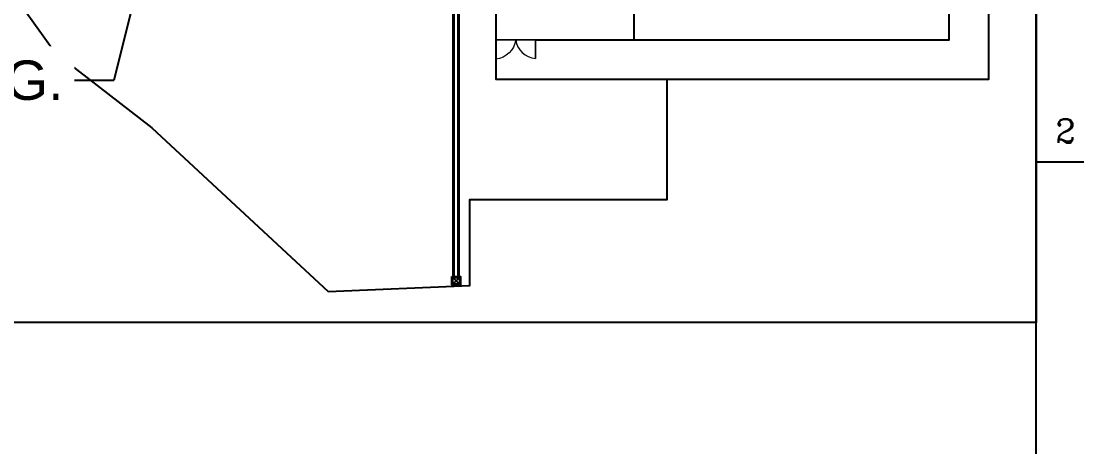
# Model space of a CAD drawing. Header units: millimetres. Extents: x 0 to 153097, y 17753 to 125268.
# Drawn here: x 60584 to 70280, y 56767 to 60653 of the extents above; entities that cross this region are included whole.
import ezdxf

# ---------------------------------------------------------------- set-up
doc = ezdxf.new("R2010")
doc.units = ezdxf.units.MM
doc.header["$LTSCALE"] = 50
doc.set_wipeout_variables(frame=1)
for name, color, linetype in [('1', 7, 'Continuous'), ('C_BLOCK', 7, 'Continuous'), ('DIM-SCALE', 7, 'Continuous'), ('GATE', 7, 'Continuous'), ('SITE BOUNDARY-AP', 4, 'xxx'), ('TAN-TIT', 30, 'Continuous'), ('나중에 삭제', 7, 'Continuous')]:
    doc.layers.add(name, color=color, linetype=linetype)
doc.layers.add('DITCH', color=7, linetype='Continuous', lineweight=0)
doc.styles.add('Arial', font='arial.ttf')
doc.styles.add('COM', font='COMPLEX', dxfattribs={"height": 5})
doc.styles.get("Standard").update_dxf_attribs({"font": 'romans.shx', "width": 0.75, "bigfont": 'whgtxt.shx'})
doc.linetypes.add('xxx', pattern='A,0.25,-0.022286,["xxx",Standard,S=0.1,R=0,X=0,Y=-0.035957],-0.221744', length=0.49403)
doc.dimstyles.new('일반도면_0050', dxfattribs={"dimtxt": 200, "dimasz": 200, "dimexe": 50, "dimexo": 250, "dimgap": 75, "dimtad": 1, "dimdec": 0, "dimzin": 0, "dimdsep": 46, "dimtxsty": 'Arial', "dimcen": -250, "dimclrd": 7, "dimclre": 7, "dimclrt": 2, "dimadec": 0, "dimazin": 0, "dimtfac": 1, "dimtdec": 0, "dimtix": 1, "dimtmove": 2, "dimatfit": 3, "dimfxl": 1, "dimtolj": 1, "dimtzin": 0, "dimarcsym": 0})

# ---------------------------------------------------------------- blocks, each defined once
blk = doc.blocks.new('BORDER')
at = {"layer": 'TAN-TIT'}
for p, q in [((232823, 3520), (232823, 164680)), ((232823, 138723), (234266, 138723))]:
    blk.add_line(p, q, dxfattribs=at)
at = {"layer": '나중에 삭제', "color": 30, "lineweight": 0}
blk.add_line((232823, 133841), (232823, 164680), dxfattribs=at)
at = {"layer": 'TAN-TIT', "style": 'COM'}
blk.add_text('2', height=721, dxfattribs=at).set_placement((233400, 139300))
blk = doc.blocks.new('KEY PLAN_NEW')
at = {"layer": 'DITCH', "color": 253, "lineweight": -3}
for p, q in [((-1773.5, -2947.9), (-1773.5, -2139.9)), ((-1770.5, -2947.9), (-1770.5, -2139.9)), ((-1758.5, -2947.9), (-1758.5, -2139.9)), ((-1755.5, -2947.9), (-1755.5, -2139.9)), ((-1774.5, -2947.9), (-1754.5, -2967.9)), ((-1754.5, -2947.9), (-1774.5, -2967.9))]:
    blk.add_line(p, q, dxfattribs=at)
for points in [[(-1777.5, -2944.9), (-1751.5, -2944.9), (-1751.5, -2970.9), (-1777.5, -2970.9)], [(-1774.5, -2947.9), (-1754.5, -2947.9), (-1754.5, -2967.9), (-1774.5, -2967.9)]]:
    blk.add_lwpolyline(points, close=True, dxfattribs=at)
at = {"layer": 'GATE', "color": 253, "lineweight": 13, "ltscale": 10}
for p, q in [((-1644.2, -2225), (-1644.2, -2283)), ((-1643.5, -2225), (-1643.5, -2283)), ((-1643.3, -2224), (-1524.4, -2224)), ((-1643.2, -2224.7), (-1524.4, -2224.7)), ((-1524.2, -2225), (-1524.2, -2281.4)), ((-1523.4, -2224.9), (-1523.4, -2281.4))]:
    blk.add_line(p, q, dxfattribs=at)
at = {"layer": 'GATE', "color": 253, "lineweight": 0, "ltscale": 10}
blk.add_circle((-1643.9, -2224.4), 0.693, dxfattribs=at)
at = {"layer": 'GATE', "color": 253, "lineweight": 13, "ltscale": 10}
for centre, radius in [((-1643.9, -2224.4), 0.564), ((-1643.9, -2224.4), 0.489), ((-1618.2, -2224.4), 0.564), ((-1618.2, -2224.4), 0.489), ((-1584.5, -2224.4), 0.564), ((-1584.5, -2224.4), 0.489), ((-1583.2, -2224.4), 0.564), ((-1583.2, -2224.4), 0.489), ((-1547.1, -2224.4), 0.564), ((-1547.1, -2224.4), 0.489), ((-1523.9, -2224.4), 0.667), ((-1523.9, -2224.4), 0.564), ((-1523.9, -2224.4), 0.489)]:
    blk.add_circle(centre, radius, dxfattribs=at)
at = {"layer": 'GATE', "color": 253, "lineweight": 13, "ltscale": 10, "extrusion": (0, 0, -1)}
blk.add_arc((1650.1, -2216.5), 66.8, 187.0543, 264.908, dxfattribs=at)
at = {"layer": 'GATE', "color": 253, "lineweight": 13, "ltscale": 10}
blk.add_arc((-1518.6, -2215.7), 65.8, 187.8387, 265.7987, dxfattribs=at)
at = {"layer": 'SITE BOUNDARY-AP', "color": 253, "linetype": 'Continuous', "ltscale": 10000, "flags": 128}
for points in [[(-1643.9, -2144.6), (-1643.9, -2344.4), (-145, -2344.4), (-145, -180.4), (-1644.1, -172.6), (-1643.9, -307.5)], [(-1523.2, -2224.4), (-265, -2224.4), (-265, -299.7), (-1523.9, -293.3), (-1523.8, -307.5)], [(-3765.8, -608.8), (-3632.6, -1235.3), (-3494, -1554.1), (-2982.6, -2265.8), (-2690.7, -2493), (-2154.6, -2991.2), (-1723, -2972.4), (-1723, -2710.4), (-1123, -2710.4), (-1123, -2344.4)], [(-1224.2, -2144.6), (-1224.2, -2224.4)]]:
    blk.add_lwpolyline(points, dxfattribs=at)
at = {"layer": 'TAN-TIT'}
blk.add_lwpolyline([(-3958.6, -3083.9), (0, -3083.9), (0, 0), (-3958.6, 0)], close=True, dxfattribs=at)

msp = doc.modelspace()

# ---------------------------------------------------------------- block references
at = {"xscale": 3, "yscale": 3, "zscale": 3}
msp.add_blockref('KEY PLAN_NEW', (69847.03, 67157.06), dxfattribs=at)
at = {"layer": '1', "xscale": 0.3, "yscale": 0.3, "zscale": 0.3}
msp.add_blockref('BORDER', (0, 17753.06), dxfattribs=at)

# ---------------------------------------------------------------- leaders
at = {"layer": 'DIM-SCALE'}
msp.add_leader([(62151.46, 62992.95), (61427.93, 60111.86, -435.23), (61067.93, 60111.86, -435.23)], dimstyle='일반도면_0050', override={"dimclrd": 1}, dxfattribs=at)

# ---------------------------------------------------------------- next in the draw order: wipeouts: each hides what was drawn before it
msp.add_wipeout([(61067.93, 59799.72), (58217.35, 59799.72), (58217.35, 60424), (61067.93, 60424)]).dxf.layer = 'C_BLOCK'

# ---------------------------------------------------------------- next in the draw order: texts
at = {"layer": 'C_BLOCK', "color": 3, "ltscale": 10, "insert": (59642.64, 60111.86), "char_height": 359.9999, "attachment_point": 5, "style": 'Arial'}
msp.add_mtext('\\A1;THIS DWG.', dxfattribs=at)

doc.saveas('drawing.dxf')
